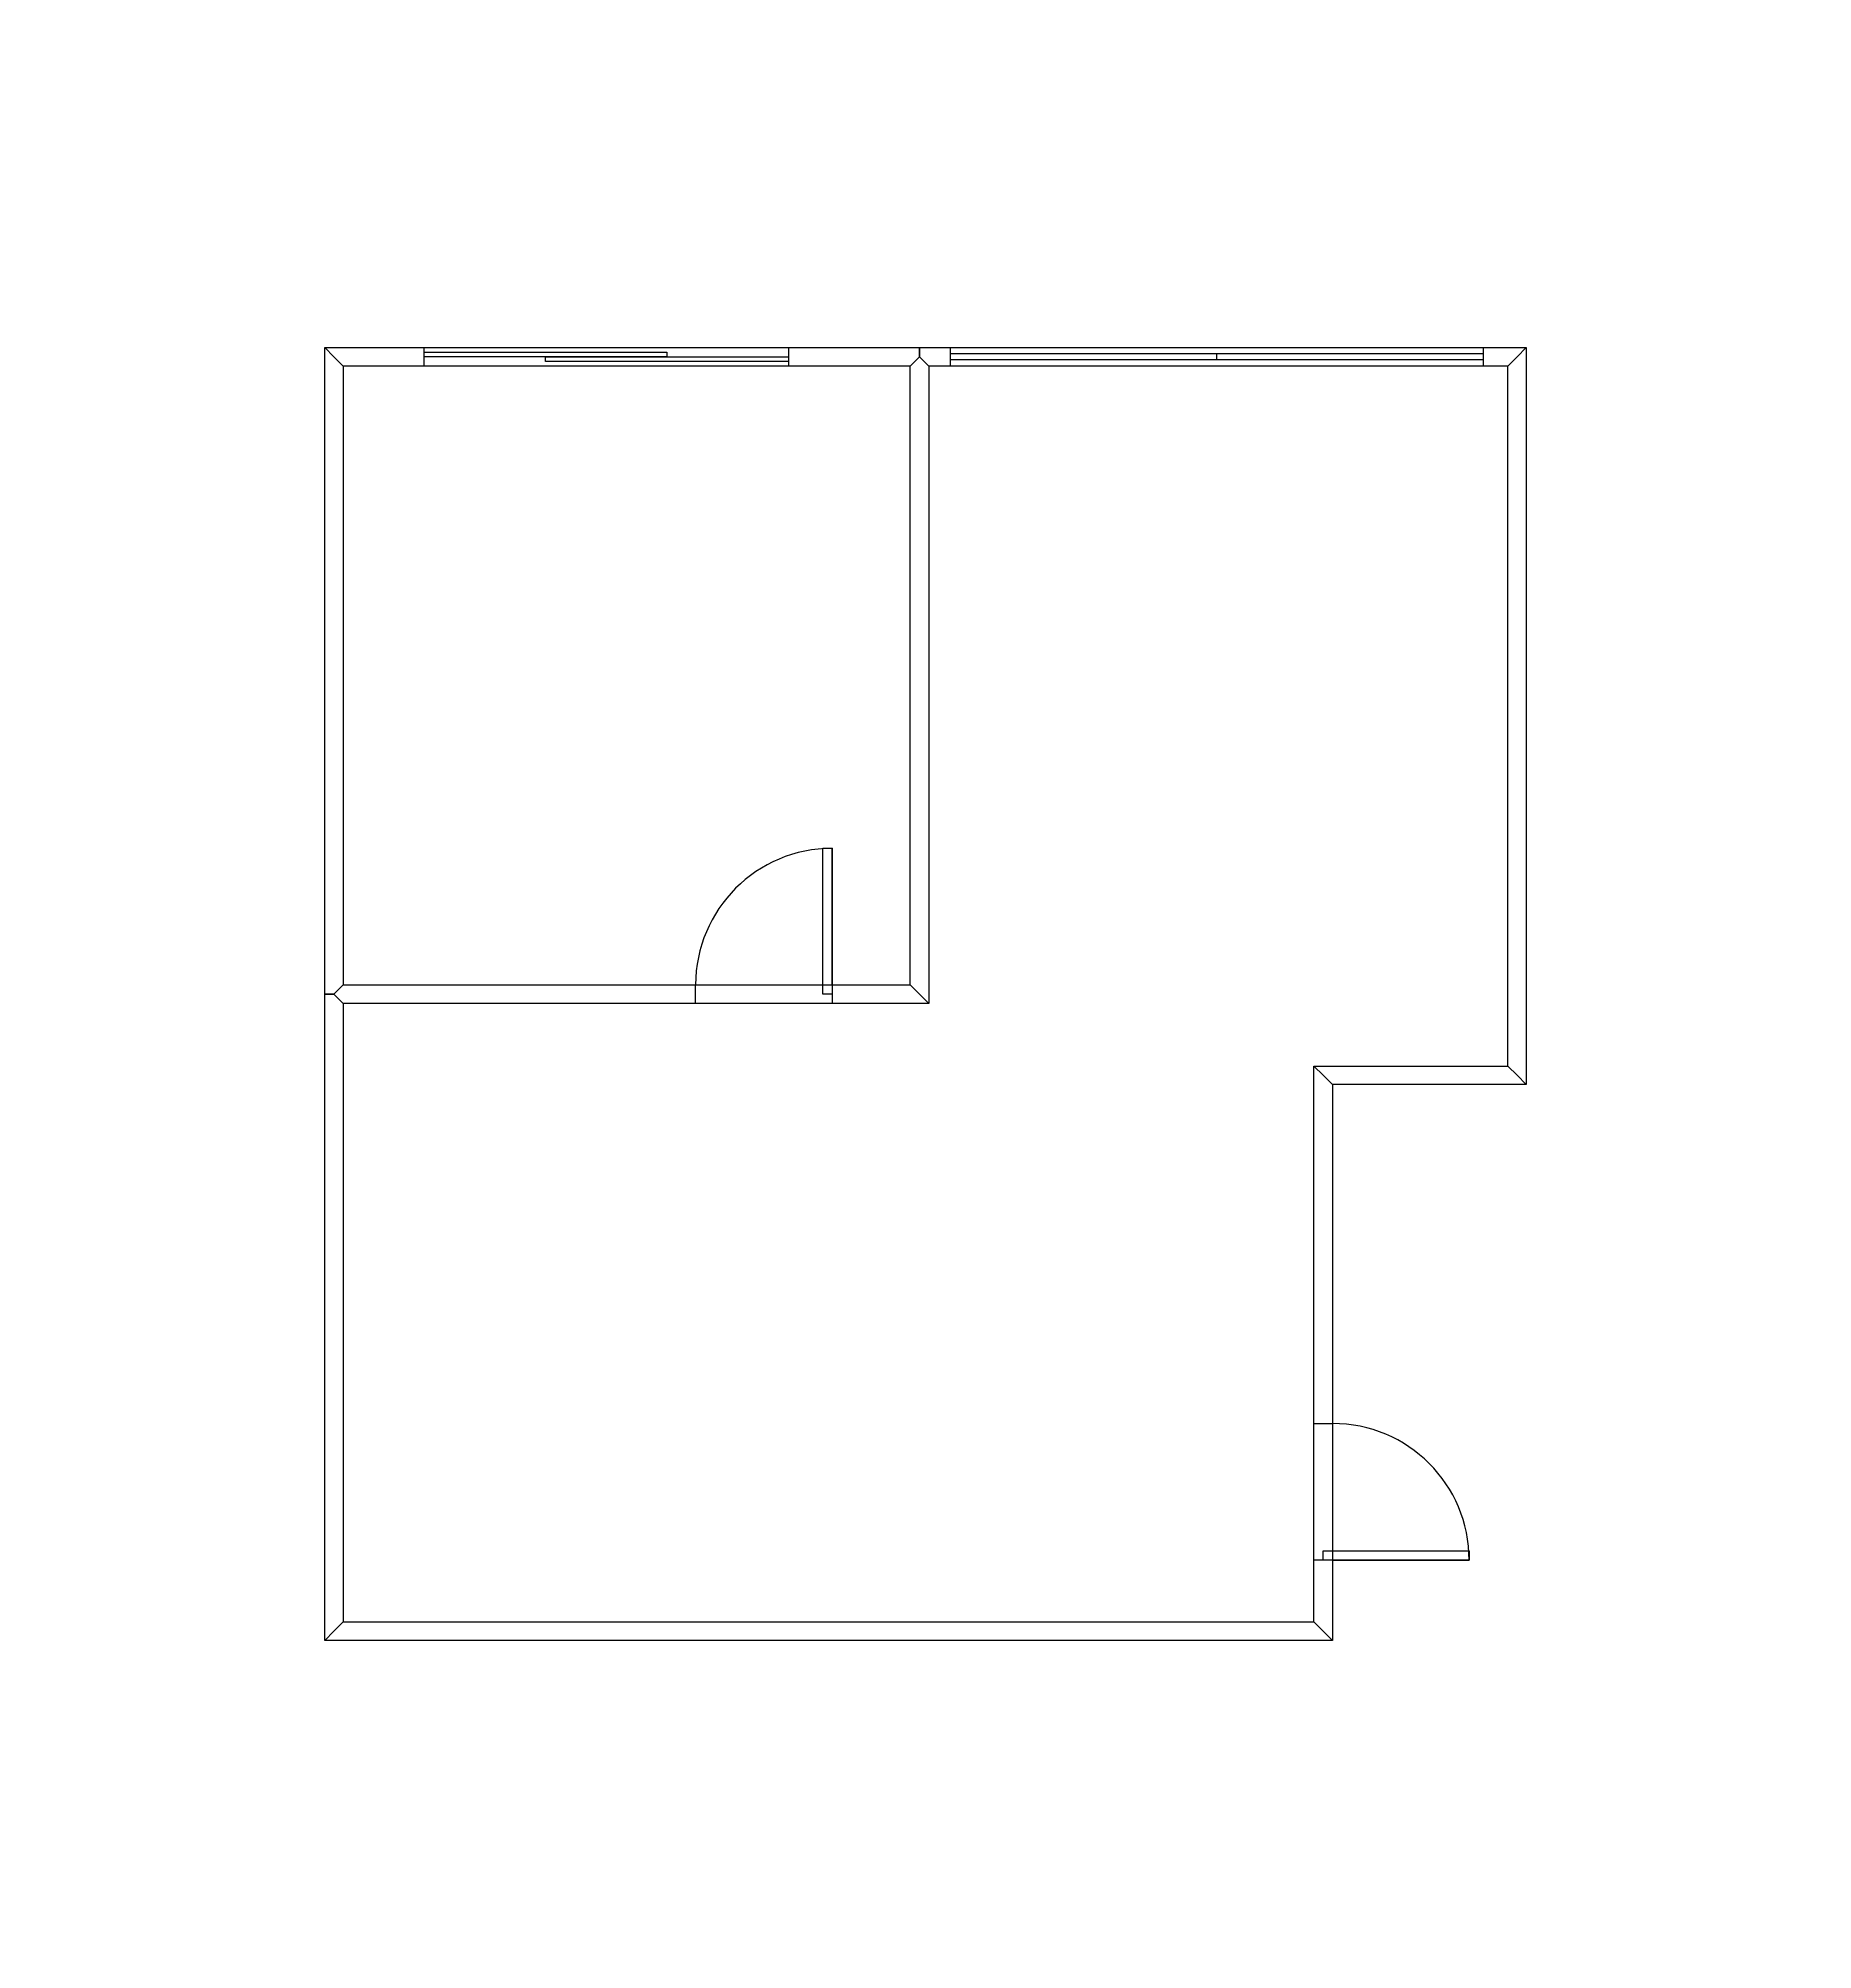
# Model space of a CAD drawing. Header units: millimetres. Extents: x -8395 to 3021, y -5065 to 7237.
import ezdxf

# ---------------------------------------------------------------- set-up
doc = ezdxf.new("R2010")
doc.units = ezdxf.units.MM
doc.layers.get('0').update_dxf_attribs({"color": 250, "linetype": 'CONTINUOUS'})

msp = doc.modelspace()

# ---------------------------------------------------------------- linework, layer by layer
at = {"color": 0}
for p, q in [((900.9, 5207), (-2526.9, 5207)), ((900.9, 5167), (-2526.9, 5167)), ((-813, 5167), (-813, 5207)), ((-3287.1, 1145), (-3287.1, 2023.9)), ((-68.5, -2556.6), (810.4, -2556.6))]:
    msp.add_line(p, q, dxfattribs=at)
for points in [[(-6552.2, 5247), (-6492.2, 5187), (-6432.2, 5127), (-6432.2, 1145), (-6492.2, 1085), (-6552.2, 1085)], [(-6432.2, 5127), (-6492.2, 5187), (-6552.2, 5247), (-2725.1, 5247), (-2725.1, 5187), (-2785.1, 5127)], [(-2785.1, 5127), (-2725.1, 5187), (-2665.1, 5127), (-2665.1, 1025), (-2725.1, 1085), (-2785.1, 1145)], [(-2665.1, 5127), (-2725.1, 5187), (-2725.1, 5247), (1178.1, 5247), (1118.1, 5187), (1058.1, 5127)], [(1058.1, 5127), (1118.1, 5187), (1178.1, 5247), (1178.1, 503), (1118.1, 563), (1058.1, 623)], [(-2785.1, 1145), (-2725.1, 1085), (-2665.1, 1025), (-6432.2, 1025), (-6492.2, 1085), (-6432.2, 1145)], [(-6552.2, 1085), (-6492.2, 1085), (-6432.2, 1025), (-6432.2, -2954.2), (-6492.2, -3014.2), (-6552.2, -3074.2)], [(1058.1, 623), (1118.1, 563), (1178.1, 503), (-68.5, 503), (-128.5, 563), (-188.5, 623)], [(-188.5, 623), (-128.5, 563), (-68.5, 503), (-68.5, -3074.2), (-128.5, -3014.2), (-188.5, -2954.2)], [(-188.5, -2954.2), (-128.5, -3014.2), (-68.5, -3074.2), (-6552.2, -3074.2), (-6492.2, -3014.2), (-6432.2, -2954.2)]]:
    msp.add_lwpolyline(points, close=True, dxfattribs=at)
for centre, start, end in [((-3287.1, 1145), -270.00001, -180.00001), ((-68.5, -2556.6), -359.99987, -269.99987)]:
    msp.add_arc(centre, 878.9, start, end, dxfattribs=at)
for points in [[(-3568.9, 5127), (-5912.6, 5127), (-5912.6, 5247), (-3568.9, 5247)], [(-4350.1, 5187), (-5912.6, 5187), (-5912.6, 5217), (-4350.1, 5217)], [(-3568.9, 5157), (-5131.4, 5157), (-5131.4, 5187), (-3568.9, 5187)], [(900.9, 5127), (-2526.9, 5127), (-2526.9, 5247), (900.9, 5247)], [(-3287.1, 2023.9), (-3287.1, 1085), (-3347.1, 1085), (-3347.1, 2023.9)], [(-3287.1, 1025), (-4166, 1025), (-4166, 1145), (-3287.1, 1145)], [(-188.5, -2556.6), (-188.5, -1677.7), (-68.5, -1677.7), (-68.5, -2556.6)], [(810.4, -2556.6), (-128.5, -2556.6), (-128.5, -2496.6), (810.4, -2496.6)]]:
    msp.add_3dface(points, dxfattribs=at)

doc.saveas('drawing.dxf')
